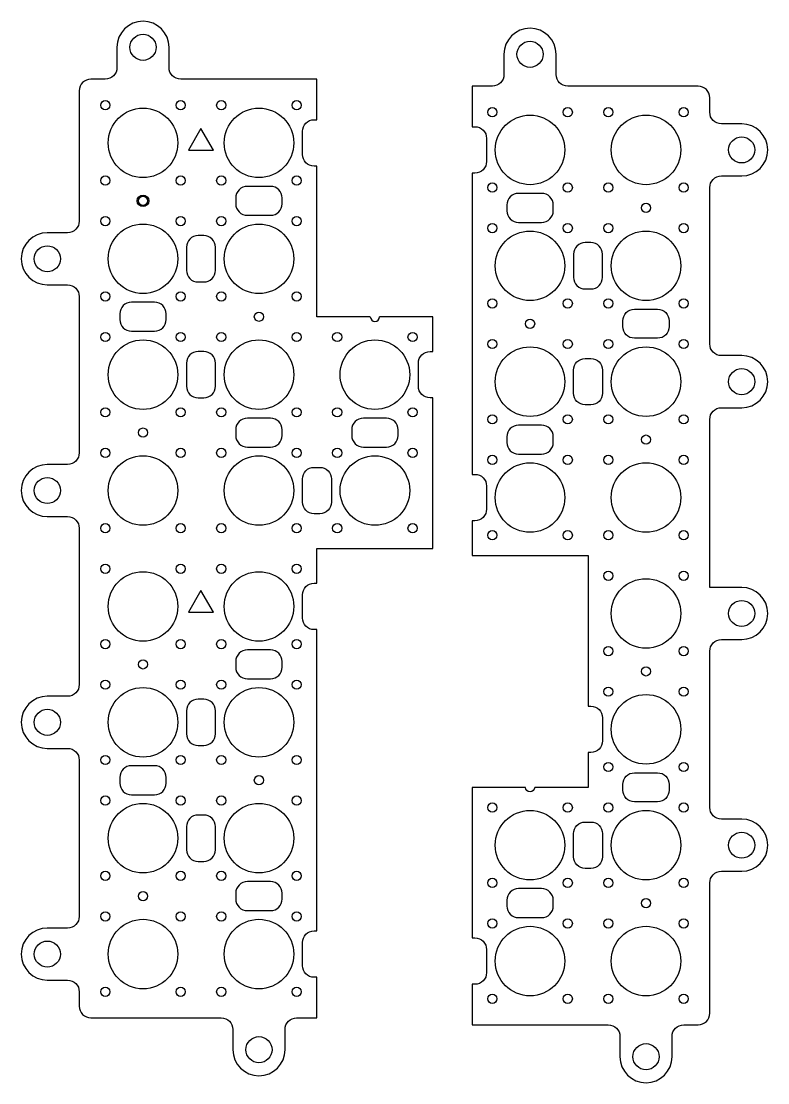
# Model space of a CAD drawing. Extents: x 7450 to 7707, y 1010 to 1377.
import ezdxf

# ---------------------------------------------------------------- set-up
doc = ezdxf.new("R2010")
doc.units = 0
doc.header["$LTSCALE"] = 10
doc.layers.get('DEFPOINTS').update_dxf_attribs({"linetype": 'CONTINUOUS'})
doc.layers.add('A-DETL-___2', color=2, linetype='CONTINUOUS')

# ---------------------------------------------------------------- blocks, each defined once
blk = doc.blocks.new('PLATE_3')
at = {"layer": 'A-DETL-___2'}
for points in [[(1.6, -253.05, -0.969223), (-1.6, -253.05), (-19.95, -253.05), (-19.95, -305), (-19, -305, -0.414214), (-15, -309), (-15, -317, -0.414214), (-19, -321), (-19.95, -321), (-19.95, -335), (27, -335, -0.414214), (31, -339), (31, -346, 1), (49, -346), (49, -339, -0.414214), (53, -335), (58, -335, 0.414214), (62, -331), (62, -286, -0.414214), (66, -282), (73, -282, 1), (73, -264), (66, -264, -0.414214), (62, -260), (62, -206, -0.414214), (66, -202), (73, -202, 1), (73, -184), (62, -184), (62, -126, -0.414214), (66, -122), (73, -122, 1), (73, -104), (66, -104, -0.414214), (62, -100), (62, -46, -0.414214), (66, -42), (73, -42, 1), (73, -24), (66, -24, -0.414214), (62, -20), (62, -15, 0.414214), (58, -11), (13, -11, -0.414214), (9, -7), (9, 0, 1), (-9, 0), (-9, -7, -0.414214), (-13, -11), (-19.95, -11), (-19.95, -25), (-19, -25, -0.414214), (-15, -29), (-15, -37, -0.414214), (-19, -41), (-19.95, -41), (-19.95, -145), (-19, -145, -0.414214), (-15, -149), (-15, -157, -0.414214), (-19, -161), (-19.95, -161), (-19.95, -172.95), (20.05, -172.95), (20.05, -225), (21, -225, -0.414214), (25, -229), (25, -237, -0.414214), (21, -241), (20.05, -241), (20.05, -253.05)], [(-4, -58), (4, -58, 0.414214), (8, -54), (8, -52, 0.414214), (4, -48), (-4, -48, 0.414214), (-8, -52), (-8, -54, 0.414214)], [(15, -69), (15, -77, 0.414214), (19, -81), (21, -81, 0.414214), (25, -77), (25, -69, 0.414214), (21, -65), (19, -65, 0.414214)], [(44, -98), (36, -98, -0.414214), (32, -94), (32, -92, -0.414214), (36, -88), (44, -88, -0.414214), (48, -92), (48, -94, -0.414214)], [(15, -117), (15, -109, -0.414214), (19, -105), (21, -105, -0.414214), (25, -109), (25, -117, -0.414214), (21, -121), (19, -121, -0.414214)], [(-4, -138), (4, -138, 0.414214), (8, -134), (8, -132, 0.414214), (4, -128), (-4, -128, 0.414214), (-8, -132), (-8, -134, 0.414214)], [(44, -258), (36, -258, -0.414214), (32, -254), (32, -252, -0.414214), (36, -248), (44, -248, -0.414214), (48, -252), (48, -254, -0.414214)], [(15, -277), (15, -269, -0.414214), (19, -265), (21, -265, -0.414214), (25, -269), (25, -277, -0.414214), (21, -281), (19, -281, -0.414214)], [(-4, -298), (4, -298, 0.414214), (8, -294), (8, -292, 0.414214), (4, -288), (-4, -288, 0.414214), (-8, -292), (-8, -294, 0.414214)]]:
    blk.add_lwpolyline(points, format="xyb", close=True, dxfattribs=at)
for centre, radius in [((0, 0), 4.5), ((-13, -20), 1.6), ((0, -33), 12), ((13, -20), 1.6), ((27, -20), 1.6), ((40, -33), 12), ((53, -20), 1.6), ((73, -33), 4.5), ((-13, -46), 1.6), ((13, -46), 1.6), ((27, -46), 1.6), ((53, -46), 1.6), ((40, -53), 1.6), ((-13, -60), 1.6), ((13, -60), 1.6), ((27, -60), 1.6), ((53, -60), 1.6), ((0, -73), 12), ((40, -73), 12), ((-13, -86), 1.6), ((13, -86), 1.6), ((27, -86), 1.6), ((53, -86), 1.6), ((0, -93), 1.6), ((-13, -100), 1.6), ((13, -100), 1.6), ((27, -100), 1.6), ((53, -100), 1.6), ((0, -113), 12), ((40, -113), 12), ((73, -113), 4.5), ((-13, -126), 1.6), ((13, -126), 1.6), ((27, -126), 1.6), ((53, -126), 1.6), ((40, -133), 1.6), ((-13, -140), 1.6), ((13, -140), 1.6), ((27, -140), 1.6), ((53, -140), 1.6), ((0, -153), 12), ((40, -153), 12), ((-13, -166), 1.6), ((13, -166), 1.6), ((27, -166), 1.6), ((53, -166), 1.6), ((27, -180), 1.6), ((53, -180), 1.6), ((40, -193), 12), ((73, -193), 4.5), ((27, -206), 1.6), ((53, -206), 1.6), ((40, -213), 1.6), ((27, -220), 1.6), ((53, -220), 1.6), ((40, -233), 12), ((27, -246), 1.6), ((53, -246), 1.6), ((-13, -260), 1.6), ((13, -260), 1.6), ((27, -260), 1.6), ((53, -260), 1.6), ((0, -273), 12), ((40, -273), 12), ((73, -273), 4.5), ((-13, -286), 1.6), ((13, -286), 1.6), ((27, -286), 1.6), ((53, -286), 1.6), ((40, -293), 1.6), ((-13, -300), 1.6), ((13, -300), 1.6), ((27, -300), 1.6), ((53, -300), 1.6), ((0, -313), 12), ((40, -313), 12), ((-13, -326), 1.6), ((13, -326), 1.6), ((27, -326), 1.6), ((53, -326), 1.6), ((40, -346), 4.5)]:
    blk.add_circle(centre, radius, dxfattribs=at)
blk = doc.blocks.new('PLATE_ONE')
at = {"layer": 'A-DETL-___2'}
for points in [[(78.4, -93.05), (59.95, -93.05), (59.95, -41), (59, -41, -0.414214), (55, -37), (55, -29, -0.414214), (59, -25), (59.95, -25), (59.95, -11), (13, -11, -0.414214), (9, -7), (9, 0, 1), (-9, 0), (-9, -7, -0.414214), (-13, -11), (-18, -11, 0.414214), (-22, -15), (-22, -60, -0.414214), (-26, -64), (-33, -64, 1), (-33, -82), (-26, -82, -0.414214), (-22, -86), (-22, -140, -0.414214), (-26, -144), (-33, -144, 1), (-33, -162), (-26, -162, -0.414214), (-22, -166), (-22, -220, -0.414214), (-26, -224), (-33, -224, 1), (-33, -242), (-26, -242, -0.414214), (-22, -246), (-22, -300, -0.414214), (-26, -304), (-33, -304, 1), (-33, -322), (-26, -322, -0.414214), (-22, -326), (-22, -331, 0.414214), (-18, -335), (27, -335, -0.414214), (31, -339), (31, -346, 1), (49, -346), (49, -339, -0.414214), (53, -335), (59.95, -335), (59.95, -321), (59, -321, -0.414214), (55, -317), (55, -309, -0.414214), (59, -305), (59.95, -305), (59.95, -201), (59, -201, -0.414214), (55, -197), (55, -189, -0.414214), (59, -185), (59.95, -185)], [(99.95, -121), (99, -121, -0.414214), (95, -117), (95, -109, -0.414214), (99, -105), (99.95, -105), (99.95, -93.05), (81.6, -93.05)]]:
    blk.add_lwpolyline(points, format="xyb", dxfattribs=at)
for points in [[(20, -28), (15.67, -35.5), (24.33, -35.5)], [(20, -187.51), (15.67, -195.01), (24.33, -195.01)]]:
    blk.add_lwpolyline(points, close=True, dxfattribs=at)
for points in [[(36, -58), (44, -58, 0.414214), (48, -54), (48, -52, 0.414214), (44, -48), (36, -48, 0.414214), (32, -52), (32, -54, 0.414214)], [(15, -69), (15, -77, 0.414214), (19, -81), (21, -81, 0.414214), (25, -77), (25, -69, 0.414214), (21, -65), (19, -65, 0.414214)], [(-4, -98), (4, -98, 0.414214), (8, -94), (8, -92, 0.414214), (4, -88), (-4, -88, 0.414214), (-8, -92), (-8, -94, 0.414214)], [(15, -109), (15, -117, 0.414214), (19, -121), (21, -121, 0.414214), (25, -117), (25, -109, 0.414214), (21, -105), (19, -105, 0.414214)], [(36, -138), (44, -138, 0.414214), (48, -134), (48, -132, 0.414214), (44, -128), (36, -128, 0.414214), (32, -132), (32, -134, 0.414214)], [(76, -138), (84, -138, 0.414214), (88, -134), (88, -132, 0.414214), (84, -128), (76, -128, 0.414214), (72, -132), (72, -134, 0.414214)], [(55, -157), (55, -149, -0.414214), (59, -145), (61, -145, -0.414214), (65, -149), (65, -157, -0.414214), (61, -161), (59, -161, -0.414214)], [(36, -218), (44, -218, 0.414214), (48, -214), (48, -212, 0.414214), (44, -208), (36, -208, 0.414214), (32, -212), (32, -214, 0.414214)], [(15, -229), (15, -237, 0.414214), (19, -241), (21, -241, 0.414214), (25, -237), (25, -229, 0.414214), (21, -225), (19, -225, 0.414214)], [(-4, -258), (4, -258, 0.414214), (8, -254), (8, -252, 0.414214), (4, -248), (-4, -248, 0.414214), (-8, -252), (-8, -254, 0.414214)], [(15, -269), (15, -277, 0.414214), (19, -281), (21, -281, 0.414214), (25, -277), (25, -269, 0.414214), (21, -265), (19, -265, 0.414214)], [(36, -298), (44, -298, 0.414214), (48, -294), (48, -292, 0.414214), (44, -288), (36, -288, 0.414214), (32, -292), (32, -294, 0.414214)]]:
    blk.add_lwpolyline(points, format="xyb", close=True, dxfattribs=at)
blk.add_lwpolyline([(59.95, -185), (59.95, -172.95), (99.95, -172.95), (99.95, -121)], dxfattribs=at)
for centre, radius in [((0, 0), 4.5), ((-13, -20), 1.6), ((0, -33), 12), ((13, -20), 1.6), ((27, -20), 1.6), ((40, -33), 12), ((53, -20), 1.6), ((-13, -46), 1.6), ((13, -46), 1.6), ((27, -46), 1.6), ((53, -46), 1.6), ((0, -53), 2), ((0, -53), 1.6), ((-13, -60), 1.6), ((13, -60), 1.6), ((27, -60), 1.6), ((53, -60), 1.6), ((0, -73), 12), ((40, -73), 12), ((-33, -73), 4.5), ((-13, -86), 1.6), ((13, -86), 1.6), ((27, -86), 1.6), ((53, -86), 1.6), ((40, -93), 1.6), ((-13, -100), 1.6), ((13, -100), 1.6), ((27, -100), 1.6), ((53, -100), 1.6), ((67, -100), 1.6), ((93, -100), 1.6), ((0, -113), 12), ((40, -113), 12), ((80, -113), 12), ((-13, -126), 1.6), ((13, -126), 1.6), ((27, -126), 1.6), ((53, -126), 1.6), ((67, -126), 1.6), ((93, -126), 1.6), ((0, -133), 1.6), ((-13, -140), 1.6), ((13, -140), 1.6), ((27, -140), 1.6), ((53, -140), 1.6), ((67, -140), 1.6), ((93, -140), 1.6), ((0, -153), 12), ((40, -153), 12), ((80, -153), 12), ((-33, -153), 4.5), ((-13, -166), 1.6), ((13, -166), 1.6), ((27, -166), 1.6), ((53, -166), 1.6), ((67, -166), 1.6), ((93, -166), 1.6), ((-13, -180), 1.6), ((13, -180), 1.6), ((27, -180), 1.6), ((53, -180), 1.6), ((0, -193), 12), ((40, -193), 12), ((-13, -206), 1.6), ((13, -206), 1.6), ((27, -206), 1.6), ((53, -206), 1.6), ((0, -213), 1.6), ((-13, -220), 1.6), ((13, -220), 1.6), ((27, -220), 1.6), ((53, -220), 1.6), ((0, -233), 12), ((40, -233), 12), ((-33, -233), 4.5), ((-13, -246), 1.6), ((13, -246), 1.6), ((27, -246), 1.6), ((53, -246), 1.6), ((40, -253), 1.6), ((-13, -260), 1.6), ((13, -260), 1.6), ((27, -260), 1.6), ((53, -260), 1.6), ((0, -273), 12), ((40, -273), 12), ((-13, -286), 1.6), ((13, -286), 1.6), ((27, -286), 1.6), ((53, -286), 1.6), ((0, -293), 1.6), ((-13, -300), 1.6), ((13, -300), 1.6), ((27, -300), 1.6), ((53, -300), 1.6), ((0, -313), 12), ((40, -313), 12), ((-33, -313), 4.5), ((-13, -326), 1.6), ((13, -326), 1.6), ((27, -326), 1.6), ((53, -326), 1.6), ((40, -346), 4.5)]:
    blk.add_circle(centre, radius, dxfattribs=at)
blk.add_arc((80, -93), 1.6, 181.7908, 358.2092, dxfattribs=at)

msp = doc.modelspace()

# ---------------------------------------------------------------- block references
at = {"layer": 'DEFPOINTS'}
for name, p in [('PLATE_ONE', (7491.75, 1367.83)), ('PLATE_3', (7625.25, 1365.41))]:
    msp.add_blockref(name, p, dxfattribs=at)

doc.saveas('drawing.dxf')
